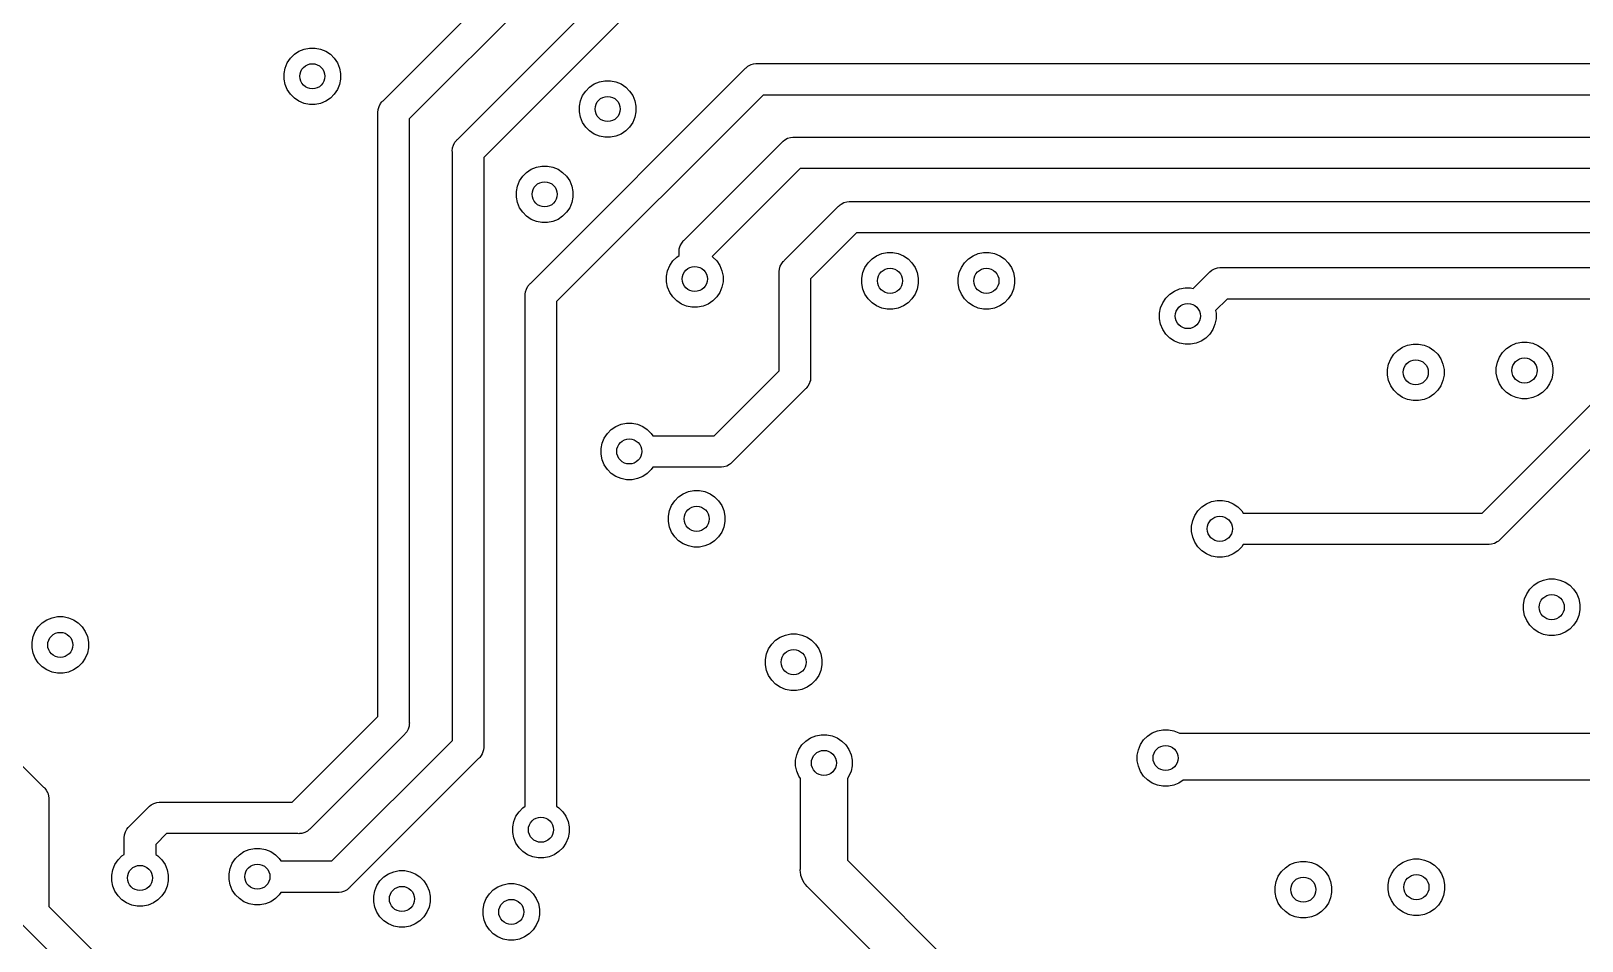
# Model space of a CAD drawing. Extents: x 3.58 to 7.49, y -4.48 to -2.36.
# Drawn here: x 5.209 to 6.197, y -3.469 to -2.889 of the extents above; entities that cross this region are included whole.
import ezdxf

# ---------------------------------------------------------------- set-up
doc = ezdxf.new("R2010")
doc.units = 0
doc.header["$MEASUREMENT"] = 0
doc.layers.add('BLACK', color=7, linetype='CONTINUOUS')

msp = doc.modelspace()

# ---------------------------------------------------------------- linework, layer by layer
at = {"layer": 'BLACK', "linetype": 'CONTINUOUS'}
for p, q in [((5.43284, -2.93333), (5.58507, -2.7811)), ((5.60335, -2.7911), (5.44957, -2.94489)), ((5.48028, -2.95794), (5.62121, -2.81701)), ((5.63277, -2.83373), (5.49701, -2.9695)), ((5.37381, -2.90624), (5.37632, -2.90374)), ((5.37632, -2.90374), (5.37927, -2.90177)), ((5.37927, -2.90177), (5.38254, -2.90041)), ((5.38254, -2.90041), (5.38602, -2.89972)), ((5.38602, -2.89972), (5.38957, -2.89972)), ((5.38957, -2.89972), (5.39305, -2.90041)), ((5.39305, -2.90041), (5.39632, -2.90177)), ((5.39632, -2.90177), (5.39927, -2.90374)), ((5.39927, -2.90374), (5.40178, -2.90624)), ((5.3698, -2.91594), (5.37049, -2.91247)), ((5.37049, -2.91247), (5.37184, -2.90919)), ((5.37184, -2.90919), (5.37381, -2.90624)), ((5.40178, -2.90624), (5.40375, -2.90919)), ((5.40375, -2.90919), (5.4051, -2.91247)), ((5.4051, -2.91247), (5.4058, -2.91594)), ((5.52674, -3.04967), (5.66345, -2.91296)), ((5.66345, -2.91296), (5.66376, -2.91258)), ((5.66376, -2.91258), (5.66414, -2.91227)), ((5.66414, -2.91227), (5.66528, -2.91133)), ((5.66414, -2.91227), (5.66414, -2.91227)), ((5.66528, -2.91133), (5.66702, -2.9104)), ((5.66702, -2.9104), (5.66739, -2.91029)), ((5.66739, -2.91029), (5.66891, -2.90983)), ((5.66891, -2.90983), (5.67038, -2.90969)), ((5.67038, -2.90969), (5.67087, -2.90964)), ((5.67038, -2.90969), (5.67038, -2.90969)), ((5.67087, -2.90964), (5.67136, -2.90969)), ((5.67136, -2.90969), (6.89389, -2.90969)), ((5.3698, -2.91949), (5.3698, -2.91594)), ((5.37049, -2.92297), (5.3698, -2.91949)), ((5.37184, -2.92624), (5.37049, -2.92297)), ((5.4051, -2.92297), (5.40375, -2.92624)), ((5.4058, -2.91949), (5.4051, -2.92297)), ((5.4058, -2.91594), (5.4058, -2.91949)), ((5.562, -2.92711), (5.56451, -2.9246)), ((5.56451, -2.9246), (5.56746, -2.92263)), ((5.56746, -2.92263), (5.57073, -2.92127)), ((5.57073, -2.92127), (5.57421, -2.92058)), ((5.57421, -2.92058), (5.57776, -2.92058)), ((5.57776, -2.92058), (5.58123, -2.92127)), ((5.58123, -2.92127), (5.58451, -2.92263)), ((5.58451, -2.92263), (5.58746, -2.9246)), ((5.58746, -2.9246), (5.58997, -2.92711)), ((5.37381, -2.92919), (5.37184, -2.92624)), ((5.37632, -2.9317), (5.37381, -2.92919)), ((5.37927, -2.93367), (5.37632, -2.9317)), ((5.38254, -2.93502), (5.37927, -2.93367)), ((5.38602, -2.93572), (5.38254, -2.93502)), ((5.39305, -2.93502), (5.38957, -2.93572)), ((5.39632, -2.93367), (5.39305, -2.93502)), ((5.39927, -2.9317), (5.39632, -2.93367)), ((5.40178, -2.92919), (5.39927, -2.9317)), ((5.40375, -2.92624), (5.40178, -2.92919)), ((5.43028, -2.9369), (5.43121, -2.93517)), ((5.43121, -2.93517), (5.43215, -2.93402)), ((5.43215, -2.93402), (5.43246, -2.93364)), ((5.43215, -2.93402), (5.43215, -2.93402)), ((5.43246, -2.93364), (5.43284, -2.93333)), ((5.67501, -2.92969), (5.54346, -3.06123)), ((5.55798, -2.93681), (5.55868, -2.93333)), ((5.55868, -2.93333), (5.56003, -2.93006)), ((5.56003, -2.93006), (5.562, -2.92711)), ((5.58997, -2.92711), (5.59194, -2.93006)), ((5.59194, -2.93006), (5.59329, -2.93333)), ((5.59329, -2.93333), (5.59398, -2.93681)), ((6.89754, -2.92969), (5.67501, -2.92969)), ((5.38957, -2.93572), (5.38602, -2.93572)), ((5.42952, -2.94075), (5.42971, -2.93879)), ((5.42957, -2.94124), (5.42952, -2.94075)), ((5.42957, -3.32558), (5.42957, -2.94124)), ((5.42971, -2.93879), (5.43028, -2.9369)), ((5.44957, -2.94489), (5.44957, -3.32923)), ((5.55798, -2.94036), (5.55798, -2.93681)), ((5.55868, -2.94383), (5.55798, -2.94036)), ((5.56003, -2.94711), (5.55868, -2.94383)), ((5.59329, -2.94383), (5.59194, -2.94711)), ((5.59398, -2.94036), (5.59329, -2.94383)), ((5.59398, -2.93681), (5.59398, -2.94036)), ((5.562, -2.95006), (5.56003, -2.94711)), ((5.56451, -2.95256), (5.562, -2.95006)), ((5.56746, -2.95453), (5.56451, -2.95256)), ((5.57073, -2.95589), (5.56746, -2.95453)), ((5.58451, -2.95453), (5.58123, -2.95589)), ((5.58746, -2.95256), (5.58451, -2.95453)), ((5.58997, -2.95006), (5.58746, -2.95256)), ((5.59194, -2.94711), (5.58997, -2.95006)), ((5.47696, -2.96535), (5.47715, -2.96339)), ((5.47715, -2.96339), (5.47772, -2.96151)), ((5.47772, -2.96151), (5.47865, -2.95977)), ((5.47865, -2.95977), (5.47959, -2.95863)), ((5.47959, -2.95863), (5.4799, -2.95825)), ((5.47959, -2.95863), (5.47959, -2.95863)), ((5.4799, -2.95825), (5.48028, -2.95794)), ((5.57421, -2.95658), (5.57073, -2.95589)), ((5.57776, -2.95658), (5.57421, -2.95658)), ((5.58123, -2.95589), (5.57776, -2.95658)), ((5.62477, -3.02211), (5.68707, -2.95981)), ((5.68707, -2.95981), (5.68738, -2.95943)), ((5.68738, -2.95943), (5.68776, -2.95912)), ((5.68776, -2.95912), (5.68891, -2.95818)), ((5.68776, -2.95912), (5.68776, -2.95912)), ((5.68891, -2.95818), (5.69064, -2.95725)), ((5.69064, -2.95725), (5.69253, -2.95668)), ((5.69253, -2.95668), (5.694, -2.95654)), ((5.694, -2.95654), (5.69449, -2.95649)), ((5.694, -2.95654), (5.694, -2.95654)), ((5.69449, -2.95649), (5.69498, -2.95654)), ((5.69498, -2.95654), (6.9174, -2.95654)), ((5.47701, -2.96585), (5.47696, -2.96535)), ((5.47701, -3.34074), (5.47701, -2.96585)), ((5.49701, -2.9695), (5.49701, -3.34439)), ((5.51852, -2.98766), (5.51988, -2.98439)), ((5.51988, -2.98439), (5.52185, -2.98144)), ((5.52185, -2.98144), (5.52435, -2.97893)), ((5.52435, -2.97893), (5.5273, -2.97696)), ((5.5273, -2.97696), (5.53058, -2.97561)), ((5.53058, -2.97561), (5.53405, -2.97491)), ((5.53405, -2.97491), (5.5376, -2.97491)), ((5.5376, -2.97491), (5.54108, -2.97561)), ((5.54108, -2.97561), (5.54435, -2.97696)), ((5.54435, -2.97696), (5.5473, -2.97893)), ((5.5473, -2.97893), (5.54981, -2.98144)), ((5.54981, -2.98144), (5.55178, -2.98439)), ((5.55178, -2.98439), (5.55314, -2.98766)), ((5.69863, -2.97654), (5.64257, -3.0326)), ((6.92105, -2.97654), (5.69863, -2.97654)), ((5.51783, -2.99114), (5.51852, -2.98766)), ((5.51783, -2.99469), (5.51783, -2.99114)), ((5.55314, -2.98766), (5.55383, -2.99114)), ((5.55383, -2.99114), (5.55383, -2.99469)), ((5.51852, -2.99816), (5.51783, -2.99469)), ((5.51988, -3.00144), (5.51852, -2.99816)), ((5.52185, -3.00439), (5.51988, -3.00144)), ((5.52435, -3.00689), (5.52185, -3.00439)), ((5.54981, -3.00439), (5.5473, -3.00689)), ((5.55178, -3.00144), (5.54981, -3.00439)), ((5.55314, -2.99816), (5.55178, -3.00144)), ((5.55383, -2.99469), (5.55314, -2.99816)), ((5.68855, -3.0351), (5.7229, -3.00076)), ((5.7229, -3.00076), (5.72321, -3.00038)), ((5.72321, -3.00038), (5.72359, -3.00006)), ((5.72359, -3.00006), (5.72473, -2.99913)), ((5.72359, -3.00006), (5.72359, -3.00006)), ((5.72473, -2.99913), (5.72647, -2.9982)), ((5.72647, -2.9982), (5.72658, -2.99816)), ((5.72658, -2.99816), (5.72835, -2.99763)), ((5.72835, -2.99763), (5.72982, -2.99748)), ((5.72982, -2.99748), (5.73031, -2.99743)), ((5.72982, -2.99748), (5.72982, -2.99748)), ((5.73031, -2.99743), (5.73081, -2.99748)), ((5.73081, -2.99748), (6.95446, -2.99748)), ((5.5273, -3.00886), (5.52435, -3.00689)), ((5.53058, -3.01022), (5.5273, -3.00886)), ((5.53405, -3.01091), (5.53058, -3.01022)), ((5.5376, -3.01091), (5.53405, -3.01091)), ((5.54108, -3.01022), (5.5376, -3.01091)), ((5.54435, -3.00886), (5.54108, -3.01022)), ((5.5473, -3.00689), (5.54435, -3.00886)), ((5.62221, -3.02568), (5.62314, -3.02394)), ((5.62314, -3.02394), (5.62405, -3.02284)), ((5.62405, -3.02284), (5.62408, -3.0228)), ((5.62408, -3.0228), (5.62439, -3.02242)), ((5.62408, -3.0228), (5.62408, -3.0228)), ((5.62439, -3.02242), (5.62477, -3.02211)), ((5.73446, -3.01748), (5.70528, -3.04666)), ((6.95811, -3.01748), (5.73446, -3.01748)), ((5.61751, -3.03538), (5.62002, -3.03287)), ((5.62002, -3.03287), (5.6215, -3.03188)), ((5.62145, -3.02953), (5.6215, -3.02904)), ((5.6215, -3.03002), (5.62145, -3.02953)), ((5.6215, -3.02904), (5.62164, -3.02757)), ((5.6215, -3.02904), (5.6215, -3.02904)), ((5.6215, -3.03188), (5.6215, -3.03002)), ((5.62164, -3.02757), (5.62221, -3.02568)), ((5.64257, -3.0326), (5.64297, -3.03287)), ((5.64297, -3.03287), (5.64548, -3.03538)), ((5.74192, -3.03656), (5.74443, -3.03405)), ((5.74443, -3.03405), (5.74738, -3.03208)), ((5.74738, -3.03208), (5.75066, -3.03072)), ((5.75066, -3.03072), (5.75413, -3.03003)), ((5.75413, -3.03003), (5.75768, -3.03003)), ((5.75768, -3.03003), (5.76116, -3.03072)), ((5.76116, -3.03072), (5.76443, -3.03208)), ((5.76443, -3.03208), (5.76738, -3.03405)), ((5.76738, -3.03405), (5.76989, -3.03656)), ((5.80334, -3.03656), (5.80585, -3.03405)), ((5.80585, -3.03405), (5.8088, -3.03208)), ((5.8088, -3.03208), (5.81207, -3.03072)), ((5.81207, -3.03072), (5.81555, -3.03003)), ((5.81555, -3.03003), (5.8191, -3.03003)), ((5.8191, -3.03003), (5.82257, -3.03072)), ((5.82257, -3.03072), (5.82585, -3.03208)), ((5.82585, -3.03208), (5.8288, -3.03405)), ((5.8288, -3.03405), (5.8313, -3.03656)), ((5.6135, -3.04508), (5.61419, -3.0416)), ((5.61419, -3.0416), (5.61554, -3.03832)), ((5.61554, -3.03832), (5.61751, -3.03538)), ((5.64548, -3.03538), (5.64745, -3.03832)), ((5.64745, -3.03832), (5.6488, -3.0416)), ((5.6488, -3.0416), (5.6495, -3.04508)), ((5.68523, -3.04252), (5.68528, -3.04203)), ((5.68528, -3.04301), (5.68523, -3.04252)), ((5.68528, -3.04203), (5.68542, -3.04056)), ((5.68528, -3.04203), (5.68528, -3.04203)), ((5.68528, -3.10531), (5.68528, -3.04301)), ((5.68542, -3.04056), (5.68599, -3.03867)), ((5.68599, -3.03867), (5.68692, -3.03694)), ((5.68692, -3.03694), (5.68745, -3.03629)), ((5.68745, -3.03629), (5.68786, -3.0358)), ((5.68786, -3.0358), (5.68817, -3.03541)), ((5.68786, -3.0358), (5.68786, -3.0358)), ((5.68817, -3.03541), (5.68855, -3.0351)), ((5.73791, -3.04626), (5.7386, -3.04278)), ((5.7386, -3.04278), (5.73995, -3.03951)), ((5.73995, -3.03951), (5.74192, -3.03656)), ((5.76989, -3.03656), (5.77186, -3.03951)), ((5.77186, -3.03951), (5.77321, -3.04278)), ((5.77321, -3.04278), (5.77391, -3.04626)), ((5.79932, -3.04626), (5.80001, -3.04278)), ((5.80001, -3.04278), (5.80137, -3.03951)), ((5.80137, -3.03951), (5.80334, -3.03656)), ((5.8313, -3.03656), (5.83327, -3.03951)), ((5.83327, -3.03951), (5.83463, -3.04278)), ((5.83463, -3.04278), (5.83532, -3.04626)), ((5.94918, -3.05282), (5.95912, -3.04288)), ((5.95912, -3.04288), (5.95943, -3.0425)), ((5.95943, -3.0425), (5.95981, -3.04219)), ((5.95981, -3.04219), (5.96095, -3.04125)), ((5.95981, -3.04219), (5.95981, -3.04219)), ((5.96095, -3.04125), (5.96269, -3.04032)), ((5.96269, -3.04032), (5.96458, -3.03975)), ((5.96458, -3.03975), (5.96604, -3.03961)), ((5.96604, -3.03961), (5.96654, -3.03956)), ((5.96604, -3.03961), (5.96604, -3.03961)), ((5.96654, -3.03956), (5.96703, -3.03961)), ((5.96703, -3.03961), (6.95423, -3.03961)), ((5.52361, -3.05513), (5.52418, -3.05324)), ((5.52418, -3.05324), (5.52511, -3.0515)), ((5.52511, -3.0515), (5.52566, -3.05083)), ((5.52566, -3.05083), (5.52605, -3.05036)), ((5.52605, -3.05036), (5.52636, -3.04998)), ((5.52605, -3.05036), (5.52605, -3.05036)), ((5.52636, -3.04998), (5.52674, -3.04967)), ((5.6135, -3.04862), (5.6135, -3.04508)), ((5.61419, -3.0521), (5.6135, -3.04862)), ((5.61554, -3.05538), (5.61419, -3.0521)), ((5.6488, -3.0521), (5.64745, -3.05538)), ((5.6495, -3.04862), (5.6488, -3.0521)), ((5.6495, -3.04508), (5.6495, -3.04862)), ((5.70528, -3.04666), (5.70528, -3.10896)), ((5.73791, -3.0498), (5.73791, -3.04626)), ((5.7386, -3.05328), (5.73791, -3.0498)), ((5.73995, -3.05656), (5.7386, -3.05328)), ((5.77321, -3.05328), (5.77186, -3.05656)), ((5.77391, -3.0498), (5.77321, -3.05328)), ((5.77391, -3.04626), (5.77391, -3.0498)), ((5.79932, -3.0498), (5.79932, -3.04626)), ((5.80001, -3.05328), (5.79932, -3.0498)), ((5.80137, -3.05656), (5.80001, -3.05328)), ((5.83463, -3.05328), (5.83327, -3.05656)), ((5.83532, -3.0498), (5.83463, -3.05328)), ((5.83532, -3.04626), (5.83532, -3.0498)), ((5.93714, -3.05452), (5.94042, -3.05316)), ((5.94042, -3.05316), (5.9439, -3.05247)), ((5.9439, -3.05247), (5.94744, -3.05247)), ((5.94744, -3.05247), (5.94918, -3.05282)), ((5.52342, -3.05709), (5.52346, -3.0566)), ((5.52346, -3.05758), (5.52342, -3.05709)), ((5.52346, -3.0566), (5.52361, -3.05513)), ((5.52346, -3.0566), (5.52346, -3.0566)), ((5.52346, -3.38267), (5.52346, -3.05758)), ((5.54346, -3.06123), (5.54346, -3.38267)), ((5.61751, -3.05832), (5.61554, -3.05538)), ((5.62002, -3.06083), (5.61751, -3.05832)), ((5.62297, -3.0628), (5.62002, -3.06083)), ((5.62625, -3.06416), (5.62297, -3.0628)), ((5.64002, -3.0628), (5.63675, -3.06416)), ((5.64297, -3.06083), (5.64002, -3.0628)), ((5.64548, -3.05832), (5.64297, -3.06083)), ((5.64745, -3.05538), (5.64548, -3.05832)), ((5.74192, -3.05951), (5.73995, -3.05656)), ((5.74443, -3.06201), (5.74192, -3.05951)), ((5.74738, -3.06398), (5.74443, -3.06201)), ((5.76738, -3.06201), (5.76443, -3.06398)), ((5.76989, -3.05951), (5.76738, -3.06201)), ((5.77186, -3.05656), (5.76989, -3.05951)), ((5.80334, -3.05951), (5.80137, -3.05656)), ((5.80585, -3.06201), (5.80334, -3.05951)), ((5.8088, -3.06398), (5.80585, -3.06201)), ((5.8288, -3.06201), (5.82585, -3.06398)), ((5.8313, -3.05951), (5.8288, -3.06201)), ((5.83327, -3.05656), (5.8313, -3.05951)), ((5.92836, -3.06522), (5.92972, -3.06195)), ((5.92972, -3.06195), (5.93169, -3.059)), ((5.93169, -3.059), (5.93419, -3.05649)), ((5.93419, -3.05649), (5.93714, -3.05452)), ((5.97068, -3.05961), (5.96332, -3.06696)), ((6.95058, -3.05961), (5.97068, -3.05961)), ((5.62972, -3.06485), (5.62625, -3.06416)), ((5.63327, -3.06485), (5.62972, -3.06485)), ((5.63675, -3.06416), (5.63327, -3.06485)), ((5.75066, -3.06534), (5.74738, -3.06398)), ((5.75413, -3.06603), (5.75066, -3.06534)), ((5.75768, -3.06603), (5.75413, -3.06603)), ((5.76116, -3.06534), (5.75768, -3.06603)), ((5.76443, -3.06398), (5.76116, -3.06534)), ((5.81207, -3.06534), (5.8088, -3.06398)), ((5.81555, -3.06603), (5.81207, -3.06534)), ((5.8191, -3.06603), (5.81555, -3.06603)), ((5.82257, -3.06534), (5.8191, -3.06603)), ((5.82585, -3.06398), (5.82257, -3.06534)), ((5.92767, -3.0687), (5.92836, -3.06522)), ((5.92767, -3.07225), (5.92767, -3.0687)), ((5.92836, -3.07572), (5.92767, -3.07225)), ((5.96367, -3.07225), (5.96298, -3.07572)), ((5.96332, -3.06696), (5.96367, -3.0687)), ((5.96367, -3.0687), (5.96367, -3.07225)), ((5.92972, -3.079), (5.92836, -3.07572)), ((5.93169, -3.08195), (5.92972, -3.079)), ((5.93419, -3.08445), (5.93169, -3.08195)), ((5.95965, -3.08195), (5.95714, -3.08445)), ((5.96162, -3.079), (5.95965, -3.08195)), ((5.96298, -3.07572), (5.96162, -3.079)), ((5.93714, -3.08642), (5.93419, -3.08445)), ((5.94042, -3.08778), (5.93714, -3.08642)), ((5.9439, -3.08847), (5.94042, -3.08778)), ((5.94744, -3.08847), (5.9439, -3.08847)), ((5.95092, -3.08778), (5.94744, -3.08847)), ((5.9542, -3.08642), (5.95092, -3.08778)), ((5.95714, -3.08445), (5.9542, -3.08642)), ((6.07696, -3.09482), (6.07947, -3.09232)), ((6.07947, -3.09232), (6.08242, -3.09035)), ((6.08242, -3.09035), (6.08569, -3.08899)), ((6.08569, -3.08899), (6.08917, -3.0883)), ((6.08917, -3.0883), (6.09272, -3.0883)), ((6.09272, -3.0883), (6.0962, -3.08899)), ((6.0962, -3.08899), (6.09947, -3.09035)), ((6.09947, -3.09035), (6.10242, -3.09232)), ((6.10242, -3.09232), (6.10493, -3.09482)), ((6.13317, -3.19599), (6.24494, -3.08422)), ((6.14625, -3.09364), (6.14876, -3.09114)), ((6.14876, -3.09114), (6.15171, -3.08917)), ((6.15171, -3.08917), (6.15499, -3.08781)), ((6.15499, -3.08781), (6.15846, -3.08712)), ((6.15846, -3.08712), (6.16201, -3.08712)), ((6.16201, -3.08712), (6.16549, -3.08781)), ((6.16549, -3.08781), (6.16876, -3.08917)), ((6.16876, -3.08917), (6.17171, -3.09114)), ((6.17171, -3.09114), (6.17422, -3.09364)), ((6.07294, -3.10453), (6.07364, -3.10105)), ((6.07364, -3.10105), (6.07499, -3.09777)), ((6.07499, -3.09777), (6.07696, -3.09482)), ((6.10493, -3.09482), (6.1069, -3.09777)), ((6.1069, -3.09777), (6.10825, -3.10105)), ((6.10825, -3.10105), (6.10894, -3.10453)), ((6.14224, -3.10335), (6.14293, -3.09987)), ((6.14224, -3.10689), (6.14224, -3.10335)), ((6.14293, -3.09987), (6.14428, -3.09659)), ((6.14428, -3.09659), (6.14625, -3.09364)), ((6.2565, -3.10094), (6.14473, -3.21272)), ((6.17422, -3.09364), (6.17619, -3.09659)), ((6.17619, -3.09659), (6.17754, -3.09987)), ((6.17754, -3.09987), (6.17824, -3.10335)), ((6.17824, -3.10335), (6.17824, -3.10689)), ((5.64389, -3.14669), (5.68528, -3.10531)), ((5.70491, -3.11214), (5.70456, -3.11329)), ((5.70513, -3.11141), (5.70491, -3.11214)), ((5.70528, -3.10994), (5.70513, -3.11141)), ((5.70528, -3.10896), (5.70532, -3.10945)), ((5.70532, -3.10945), (5.70528, -3.10994)), ((5.70528, -3.10994), (5.70528, -3.10994)), ((6.07294, -3.10807), (6.07294, -3.10453)), ((6.07364, -3.11155), (6.07294, -3.10807)), ((6.07499, -3.11483), (6.07364, -3.11155)), ((6.10825, -3.11155), (6.1069, -3.11483)), ((6.10894, -3.10807), (6.10825, -3.11155)), ((6.10894, -3.10453), (6.10894, -3.10807)), ((6.14293, -3.11037), (6.14224, -3.10689)), ((6.14428, -3.11364), (6.14293, -3.11037)), ((6.17754, -3.11037), (6.17619, -3.11364)), ((6.17824, -3.10689), (6.17754, -3.11037)), ((5.702, -3.11687), (5.65545, -3.16342)), ((5.70238, -3.11655), (5.702, -3.11687)), ((5.70269, -3.11617), (5.70238, -3.11655)), ((5.70363, -3.11503), (5.70269, -3.11617)), ((5.70456, -3.11329), (5.70363, -3.11503)), ((6.07696, -3.11777), (6.07499, -3.11483)), ((6.07947, -3.12028), (6.07696, -3.11777)), ((6.08242, -3.12225), (6.07947, -3.12028)), ((6.08569, -3.12361), (6.08242, -3.12225)), ((6.09947, -3.12225), (6.0962, -3.12361)), ((6.10242, -3.12028), (6.09947, -3.12225)), ((6.10493, -3.11777), (6.10242, -3.12028)), ((6.1069, -3.11483), (6.10493, -3.11777)), ((6.14625, -3.11659), (6.14428, -3.11364)), ((6.14876, -3.1191), (6.14625, -3.11659)), ((6.15171, -3.12107), (6.14876, -3.1191)), ((6.15499, -3.12243), (6.15171, -3.12107)), ((6.15846, -3.12312), (6.15499, -3.12243)), ((6.16201, -3.12312), (6.15846, -3.12312)), ((6.16549, -3.12243), (6.16201, -3.12312)), ((6.16876, -3.12107), (6.16549, -3.12243)), ((6.17171, -3.1191), (6.16876, -3.12107)), ((6.17422, -3.11659), (6.17171, -3.1191)), ((6.17619, -3.11364), (6.17422, -3.11659)), ((6.08917, -3.1243), (6.08569, -3.12361)), ((6.09272, -3.1243), (6.08917, -3.1243)), ((6.0962, -3.12361), (6.09272, -3.1243)), ((5.57578, -3.14522), (5.57829, -3.14271)), ((5.57829, -3.14271), (5.58124, -3.14074)), ((5.58124, -3.14074), (5.58451, -3.13938)), ((5.58451, -3.13938), (5.58799, -3.13869)), ((5.58799, -3.13869), (5.59154, -3.13869)), ((5.59154, -3.13869), (5.59501, -3.13938)), ((5.59501, -3.13938), (5.59829, -3.14074)), ((5.59829, -3.14074), (5.60124, -3.14271)), ((5.60124, -3.14271), (5.60375, -3.14522)), ((5.57176, -3.15492), (5.57246, -3.15144)), ((5.57246, -3.15144), (5.57381, -3.14817)), ((5.57381, -3.14817), (5.57578, -3.14522)), ((5.60375, -3.14522), (5.60473, -3.14669)), ((5.60473, -3.14669), (5.64389, -3.14669)), ((5.57176, -3.15847), (5.57176, -3.15492)), ((5.57246, -3.16194), (5.57176, -3.15847)), ((5.57381, -3.16522), (5.57246, -3.16194)), ((5.57578, -3.16817), (5.57381, -3.16522)), ((5.57829, -3.17067), (5.57578, -3.16817)), ((5.58124, -3.17264), (5.57829, -3.17067)), ((5.60124, -3.17067), (5.59829, -3.17264)), ((5.60375, -3.16817), (5.60124, -3.17067)), ((5.60473, -3.16669), (5.60375, -3.16817)), ((5.64754, -3.16669), (5.60473, -3.16669)), ((5.64803, -3.16674), (5.64754, -3.16669)), ((5.64852, -3.16669), (5.64803, -3.16674)), ((5.64999, -3.16655), (5.64852, -3.16669)), ((5.64852, -3.16669), (5.64852, -3.16669)), ((5.65188, -3.16598), (5.64999, -3.16655)), ((5.65361, -3.16505), (5.65188, -3.16598)), ((5.65426, -3.16451), (5.65361, -3.16505)), ((5.65476, -3.16411), (5.65426, -3.16451)), ((5.65514, -3.1638), (5.65476, -3.16411)), ((5.65476, -3.16411), (5.65476, -3.16411)), ((5.65545, -3.16342), (5.65514, -3.1638)), ((5.58451, -3.174), (5.58124, -3.17264)), ((5.58799, -3.17469), (5.58451, -3.174)), ((5.59154, -3.17469), (5.58799, -3.17469)), ((5.59501, -3.174), (5.59154, -3.17469)), ((5.59829, -3.17264), (5.59501, -3.174)), ((5.62415, -3.18365), (5.62743, -3.1823)), ((5.62743, -3.1823), (5.6309, -3.18161)), ((5.6309, -3.18161), (5.63445, -3.18161)), ((5.63445, -3.18161), (5.63793, -3.1823)), ((5.63793, -3.1823), (5.6412, -3.18365)), ((5.61537, -3.19436), (5.61673, -3.19108)), ((5.61673, -3.19108), (5.6187, -3.18813)), ((5.6187, -3.18813), (5.6212, -3.18562)), ((5.6212, -3.18562), (5.62415, -3.18365)), ((5.6412, -3.18365), (5.64415, -3.18562)), ((5.64415, -3.18562), (5.64666, -3.18813)), ((5.64666, -3.18813), (5.64863, -3.19108)), ((5.64863, -3.19108), (5.64999, -3.19436)), ((5.95211, -3.19452), (5.95461, -3.19201)), ((5.95461, -3.19201), (5.95756, -3.19004)), ((5.95756, -3.19004), (5.96084, -3.18868)), ((5.96084, -3.18868), (5.96431, -3.18799)), ((5.96431, -3.18799), (5.96786, -3.18799)), ((5.96786, -3.18799), (5.97134, -3.18868)), ((5.97134, -3.18868), (5.97461, -3.19004)), ((5.97461, -3.19004), (5.97756, -3.19201)), ((5.97756, -3.19201), (5.98007, -3.19452)), ((5.61468, -3.19783), (5.61537, -3.19436)), ((5.61468, -3.20138), (5.61468, -3.19783)), ((5.61537, -3.20486), (5.61468, -3.20138)), ((5.64999, -3.19436), (5.65068, -3.19783)), ((5.65068, -3.20138), (5.64999, -3.20486)), ((5.65068, -3.19783), (5.65068, -3.20138)), ((5.94809, -3.20422), (5.94878, -3.20074)), ((5.94878, -3.20074), (5.95014, -3.19747)), ((5.95014, -3.19747), (5.95211, -3.19452)), ((5.98007, -3.19452), (5.98105, -3.19599)), ((5.98105, -3.19599), (6.13317, -3.19599)), ((5.61673, -3.20813), (5.61537, -3.20486)), ((5.6187, -3.21108), (5.61673, -3.20813)), ((5.6212, -3.21359), (5.6187, -3.21108)), ((5.64666, -3.21108), (5.64415, -3.21359)), ((5.64863, -3.20813), (5.64666, -3.21108)), ((5.64999, -3.20486), (5.64863, -3.20813)), ((5.94809, -3.20776), (5.94809, -3.20422)), ((5.94878, -3.21124), (5.94809, -3.20776)), ((5.95014, -3.21452), (5.94878, -3.21124)), ((5.62415, -3.21556), (5.6212, -3.21359)), ((5.62743, -3.21691), (5.62415, -3.21556)), ((5.6309, -3.21761), (5.62743, -3.21691)), ((5.63445, -3.21761), (5.6309, -3.21761)), ((5.63793, -3.21691), (5.63445, -3.21761)), ((5.6412, -3.21556), (5.63793, -3.21691)), ((5.64415, -3.21359), (5.6412, -3.21556)), ((5.95211, -3.21747), (5.95014, -3.21452)), ((5.95461, -3.21997), (5.95211, -3.21747)), ((5.95756, -3.22194), (5.95461, -3.21997)), ((5.96084, -3.2233), (5.95756, -3.22194)), ((5.97461, -3.22194), (5.97134, -3.2233)), ((5.97756, -3.21997), (5.97461, -3.22194)), ((5.98007, -3.21747), (5.97756, -3.21997)), ((5.98105, -3.21599), (5.98007, -3.21747)), ((6.13682, -3.21599), (5.98105, -3.21599)), ((6.13731, -3.21604), (6.13682, -3.21599)), ((6.13781, -3.21599), (6.13731, -3.21604)), ((6.13928, -3.21585), (6.13781, -3.21599)), ((6.13781, -3.21599), (6.13781, -3.21599)), ((6.14116, -3.21528), (6.13928, -3.21585)), ((6.1429, -3.21435), (6.14116, -3.21528)), ((6.14355, -3.21381), (6.1429, -3.21435)), ((6.14404, -3.21341), (6.14355, -3.21381)), ((6.14442, -3.2131), (6.14404, -3.21341)), ((6.14404, -3.21341), (6.14404, -3.21341)), ((6.14473, -3.21272), (6.14442, -3.2131)), ((5.96431, -3.22399), (5.96084, -3.2233)), ((5.96786, -3.22399), (5.96431, -3.22399)), ((5.97134, -3.2233), (5.96786, -3.22399)), ((6.16608, -3.24192), (6.16903, -3.23995)), ((6.16903, -3.23995), (6.17231, -3.2386)), ((6.17231, -3.2386), (6.17579, -3.23791)), ((6.17579, -3.23791), (6.17933, -3.23791)), ((6.17933, -3.23791), (6.18281, -3.2386)), ((6.18281, -3.2386), (6.18609, -3.23995)), ((6.18609, -3.23995), (6.18903, -3.24192)), ((6.15956, -3.25413), (6.16025, -3.25066)), ((6.16025, -3.25066), (6.16161, -3.24738)), ((6.16161, -3.24738), (6.16358, -3.24443)), ((6.16358, -3.24443), (6.16608, -3.24192)), ((6.18903, -3.24192), (6.19154, -3.24443)), ((6.19154, -3.24443), (6.19351, -3.24738)), ((6.19351, -3.24738), (6.19487, -3.25066)), ((6.19487, -3.25066), (6.19556, -3.25413)), ((6.15956, -3.25768), (6.15956, -3.25413)), ((6.16025, -3.26116), (6.15956, -3.25768)), ((6.16161, -3.26443), (6.16025, -3.26116)), ((6.19487, -3.26116), (6.19351, -3.26443)), ((6.19556, -3.25768), (6.19487, -3.26116)), ((6.19556, -3.25413), (6.19556, -3.25768)), ((5.11551, -3.26948), (5.21657, -3.37053)), ((5.21121, -3.2714), (5.21318, -3.26845)), ((5.21318, -3.26845), (5.21569, -3.26594)), ((5.21569, -3.26594), (5.21864, -3.26397)), ((5.21864, -3.26397), (5.22191, -3.26261)), ((5.22191, -3.26261), (5.22539, -3.26192)), ((5.22539, -3.26192), (5.22894, -3.26192)), ((5.22894, -3.26192), (5.23242, -3.26261)), ((5.23242, -3.26261), (5.23569, -3.26397)), ((5.23569, -3.26397), (5.23864, -3.26594)), ((5.23864, -3.26594), (5.24115, -3.26845)), ((5.24115, -3.26845), (5.24312, -3.2714)), ((6.16358, -3.26738), (6.16161, -3.26443)), ((6.16608, -3.26989), (6.16358, -3.26738)), ((6.16903, -3.27186), (6.16608, -3.26989)), ((6.18903, -3.26989), (6.18609, -3.27186)), ((6.19154, -3.26738), (6.18903, -3.26989)), ((6.19351, -3.26443), (6.19154, -3.26738)), ((5.20917, -3.27815), (5.20986, -3.27467)), ((5.20917, -3.28169), (5.20917, -3.27815)), ((5.20986, -3.27467), (5.21121, -3.2714)), ((5.24312, -3.2714), (5.24447, -3.27467)), ((5.24447, -3.27467), (5.24517, -3.27815)), ((5.24517, -3.27815), (5.24517, -3.28169)), ((5.67854, -3.28242), (5.68051, -3.27947)), ((5.68051, -3.27947), (5.68301, -3.27696)), ((5.68301, -3.27696), (5.68596, -3.27499)), ((5.68596, -3.27499), (5.68924, -3.27364)), ((5.68924, -3.27364), (5.69272, -3.27294)), ((5.69272, -3.27294), (5.69626, -3.27294)), ((5.69626, -3.27294), (5.69974, -3.27364)), ((5.69974, -3.27364), (5.70301, -3.27499)), ((5.70301, -3.27499), (5.70596, -3.27696)), ((5.70596, -3.27696), (5.70847, -3.27947)), ((5.70847, -3.27947), (5.71044, -3.28242)), ((6.17231, -3.27321), (6.16903, -3.27186)), ((6.17579, -3.27391), (6.17231, -3.27321)), ((6.17933, -3.27391), (6.17579, -3.27391)), ((6.18281, -3.27321), (6.17933, -3.27391)), ((6.18609, -3.27186), (6.18281, -3.27321)), ((5.20986, -3.28517), (5.20917, -3.28169)), ((5.21121, -3.28845), (5.20986, -3.28517)), ((5.21318, -3.2914), (5.21121, -3.28845)), ((5.24312, -3.28845), (5.24115, -3.2914)), ((5.24447, -3.28517), (5.24312, -3.28845)), ((5.24517, -3.28169), (5.24447, -3.28517)), ((5.67649, -3.28917), (5.67718, -3.28569)), ((5.67649, -3.29272), (5.67649, -3.28917)), ((5.67718, -3.28569), (5.67854, -3.28242)), ((5.71044, -3.28242), (5.7118, -3.28569)), ((5.7118, -3.28569), (5.71249, -3.28917)), ((5.71249, -3.28917), (5.71249, -3.29272)), ((5.21569, -3.2939), (5.21318, -3.2914)), ((5.21864, -3.29587), (5.21569, -3.2939)), ((5.22191, -3.29723), (5.21864, -3.29587)), ((5.22539, -3.29792), (5.22191, -3.29723)), ((5.22894, -3.29792), (5.22539, -3.29792)), ((5.23242, -3.29723), (5.22894, -3.29792)), ((5.23569, -3.29587), (5.23242, -3.29723)), ((5.23864, -3.2939), (5.23569, -3.29587)), ((5.24115, -3.2914), (5.23864, -3.2939)), ((5.67718, -3.2962), (5.67649, -3.29272)), ((5.67854, -3.29947), (5.67718, -3.2962)), ((5.68051, -3.30242), (5.67854, -3.29947)), ((5.71044, -3.29947), (5.70847, -3.30242)), ((5.7118, -3.2962), (5.71044, -3.29947)), ((5.71249, -3.29272), (5.7118, -3.2962)), ((5.68301, -3.30493), (5.68051, -3.30242)), ((5.68596, -3.3069), (5.68301, -3.30493)), ((5.68924, -3.30825), (5.68596, -3.3069)), ((5.69272, -3.30894), (5.68924, -3.30825)), ((5.69626, -3.30894), (5.69272, -3.30894)), ((5.69974, -3.30825), (5.69626, -3.30894)), ((5.70301, -3.3069), (5.69974, -3.30825)), ((5.70596, -3.30493), (5.70301, -3.3069)), ((5.70847, -3.30242), (5.70596, -3.30493)), ((5.37499, -3.38016), (5.42957, -3.32558)), ((5.44957, -3.33022), (5.44942, -3.33168)), ((5.44957, -3.32923), (5.44962, -3.32972)), ((5.44962, -3.32972), (5.44957, -3.33021)), ((5.44957, -3.33021), (5.44957, -3.33022)), ((5.44629, -3.33714), (5.38655, -3.39688)), ((5.44667, -3.33683), (5.44629, -3.33714)), ((5.44698, -3.33645), (5.44667, -3.33683)), ((5.44699, -3.33645), (5.44698, -3.33645)), ((5.44792, -3.33531), (5.44699, -3.33645)), ((5.44885, -3.33357), (5.44792, -3.33531)), ((5.44903, -3.33299), (5.44885, -3.33357)), ((5.44942, -3.33168), (5.44903, -3.33299)), ((5.70231, -3.34114), (5.70525, -3.33917)), ((5.70525, -3.33917), (5.70853, -3.33781)), ((5.70853, -3.33781), (5.71201, -3.33712)), ((5.71201, -3.33712), (5.71555, -3.33712)), ((5.71555, -3.33712), (5.71903, -3.33781)), ((5.71903, -3.33781), (5.72231, -3.33917)), ((5.72231, -3.33917), (5.72525, -3.34114)), ((5.91554, -3.34344), (5.91751, -3.34049)), ((5.91751, -3.34049), (5.92002, -3.33799)), ((5.92002, -3.33799), (5.92297, -3.33602)), ((5.92297, -3.33602), (5.92625, -3.33466)), ((5.92625, -3.33466), (5.92972, -3.33397)), ((5.92972, -3.33397), (5.93327, -3.33397)), ((5.93327, -3.33397), (5.93675, -3.33466)), ((5.93675, -3.33466), (5.94002, -3.33602)), ((5.94002, -3.33602), (5.94027, -3.33618)), ((5.94027, -3.33618), (6.21229, -3.33618)), ((5.40019, -3.41756), (5.47701, -3.34074)), ((5.49596, -3.34935), (5.49536, -3.35046)), ((5.49629, -3.34873), (5.49596, -3.34935)), ((5.49686, -3.34684), (5.49629, -3.34873)), ((5.49701, -3.34537), (5.49686, -3.34684)), ((5.49701, -3.34439), (5.49706, -3.34488)), ((5.49706, -3.34488), (5.49701, -3.34537)), ((5.49701, -3.34537), (5.49701, -3.34537)), ((5.69578, -3.35335), (5.69647, -3.34987)), ((5.69647, -3.34987), (5.69783, -3.34659)), ((5.69783, -3.34659), (5.6998, -3.34364)), ((5.6998, -3.34364), (5.70231, -3.34114)), ((5.72525, -3.34114), (5.72776, -3.34364)), ((5.72776, -3.34364), (5.72973, -3.34659)), ((5.72973, -3.34659), (5.73109, -3.34987)), ((5.73109, -3.34987), (5.73178, -3.35335)), ((5.9135, -3.3502), (5.91419, -3.34672)), ((5.9135, -3.35374), (5.9135, -3.3502)), ((5.91419, -3.34672), (5.91554, -3.34344)), ((5.49373, -3.3523), (5.41175, -3.43428)), ((5.49411, -3.35199), (5.49373, -3.3523)), ((5.49443, -3.35161), (5.49411, -3.35199)), ((5.49536, -3.35046), (5.49443, -3.35161)), ((5.69578, -3.35689), (5.69578, -3.35335)), ((5.69647, -3.36037), (5.69578, -3.35689)), ((5.73178, -3.35689), (5.73109, -3.36037)), ((5.73178, -3.35335), (5.73178, -3.35689)), ((5.91419, -3.35722), (5.9135, -3.35374)), ((5.91554, -3.36049), (5.91419, -3.35722)), ((5.69783, -3.36364), (5.69647, -3.36037)), ((5.69878, -3.36507), (5.69783, -3.36364)), ((5.69878, -3.42249), (5.69878, -3.36507)), ((5.72973, -3.36364), (5.72878, -3.36507)), ((5.72878, -3.36507), (5.72878, -3.41702)), ((5.73109, -3.36037), (5.72973, -3.36364)), ((5.91751, -3.36344), (5.91554, -3.36049)), ((5.92002, -3.36595), (5.91751, -3.36344)), ((5.92297, -3.36792), (5.92002, -3.36595)), ((5.92625, -3.36928), (5.92297, -3.36792)), ((5.92972, -3.36997), (5.92625, -3.36928)), ((5.93327, -3.36997), (5.92972, -3.36997)), ((5.93675, -3.36928), (5.93327, -3.36997)), ((5.94002, -3.36792), (5.93675, -3.36928)), ((5.94262, -3.36618), (5.94002, -3.36792)), ((6.21777, -3.36618), (5.94262, -3.36618)), ((5.21657, -3.37053), (5.21695, -3.37085)), ((5.21695, -3.37085), (5.21726, -3.37123)), ((5.21726, -3.37123), (5.21726, -3.37123)), ((5.21726, -3.37123), (5.21778, -3.37186)), ((5.21778, -3.37186), (5.2182, -3.37237)), ((5.2182, -3.37237), (5.21906, -3.37399)), ((5.21906, -3.37399), (5.21913, -3.37411)), ((5.21913, -3.37411), (5.2197, -3.37599)), ((5.2197, -3.37599), (5.21984, -3.37746)), ((5.21984, -3.37746), (5.21984, -3.37746)), ((5.21984, -3.37746), (5.21989, -3.37795)), ((5.21989, -3.37795), (5.21984, -3.37844)), ((5.21984, -3.37844), (5.21984, -3.44665)), ((5.27123, -3.39547), (5.28327, -3.38343)), ((5.28327, -3.38343), (5.28358, -3.38305)), ((5.28358, -3.38305), (5.28396, -3.38274)), ((5.28396, -3.38274), (5.2851, -3.3818)), ((5.28396, -3.38274), (5.28396, -3.38274)), ((5.2851, -3.3818), (5.28684, -3.38087)), ((5.28684, -3.38087), (5.28873, -3.3803)), ((5.28873, -3.3803), (5.29019, -3.38016)), ((5.29019, -3.38016), (5.2902, -3.38016)), ((5.2902, -3.38016), (5.29069, -3.38011)), ((5.29069, -3.38011), (5.29118, -3.38016)), ((5.29118, -3.38016), (5.37499, -3.38016)), ((5.51616, -3.39239), (5.51751, -3.38911)), ((5.51751, -3.38911), (5.51948, -3.38616)), ((5.51948, -3.38616), (5.52199, -3.38366)), ((5.52199, -3.38366), (5.52346, -3.38267)), ((5.54346, -3.38267), (5.54494, -3.38366)), ((5.54494, -3.38366), (5.54745, -3.38616)), ((5.54745, -3.38616), (5.54942, -3.38911)), ((5.54942, -3.38911), (5.55077, -3.39239)), ((5.26827, -3.40036), (5.26867, -3.39905)), ((5.26867, -3.39905), (5.2696, -3.39731)), ((5.2696, -3.39731), (5.27053, -3.39617)), ((5.27053, -3.39617), (5.27085, -3.39579)), ((5.27053, -3.39617), (5.27053, -3.39617)), ((5.27085, -3.39579), (5.27123, -3.39547)), ((5.38298, -3.39944), (5.38109, -3.40001)), ((5.38472, -3.39851), (5.38298, -3.39944)), ((5.38537, -3.39798), (5.38472, -3.39851)), ((5.38586, -3.39758), (5.38537, -3.39798)), ((5.38624, -3.39726), (5.38586, -3.39758)), ((5.38586, -3.39758), (5.38586, -3.39758)), ((5.38655, -3.39688), (5.38624, -3.39726)), ((5.51546, -3.39586), (5.51616, -3.39239)), ((5.51546, -3.39941), (5.51546, -3.39586)), ((5.51616, -3.40289), (5.51546, -3.39941)), ((5.55077, -3.39239), (5.55146, -3.39586)), ((5.55146, -3.39941), (5.55077, -3.40289)), ((5.55146, -3.39586), (5.55146, -3.39941)), ((5.2679, -3.40289), (5.2681, -3.40093)), ((5.26795, -3.40338), (5.2679, -3.40289)), ((5.26795, -3.41338), (5.26795, -3.40338)), ((5.2681, -3.40093), (5.26814, -3.40081)), ((5.26814, -3.40081), (5.26827, -3.40036)), ((5.29483, -3.40016), (5.28795, -3.40703)), ((5.28795, -3.40703), (5.28795, -3.41338)), ((5.37864, -3.40016), (5.29483, -3.40016)), ((5.34751, -3.41025), (5.35098, -3.40956)), ((5.35098, -3.40956), (5.35453, -3.40956)), ((5.35453, -3.40956), (5.35801, -3.41025)), ((5.37913, -3.40021), (5.37864, -3.40016)), ((5.37962, -3.40016), (5.37913, -3.40021)), ((5.38109, -3.40001), (5.37962, -3.40016)), ((5.37962, -3.40016), (5.37962, -3.40016)), ((5.51751, -3.40616), (5.51616, -3.40289)), ((5.51948, -3.40911), (5.51751, -3.40616)), ((5.52199, -3.41162), (5.51948, -3.40911)), ((5.54745, -3.40911), (5.54494, -3.41162)), ((5.54942, -3.40616), (5.54745, -3.40911)), ((5.55077, -3.40289), (5.54942, -3.40616)), ((5.262, -3.41982), (5.26397, -3.41687)), ((5.26397, -3.41687), (5.26648, -3.41436)), ((5.26648, -3.41436), (5.26795, -3.41338)), ((5.28795, -3.41338), (5.28943, -3.41436)), ((5.28943, -3.41436), (5.29193, -3.41687)), ((5.29193, -3.41687), (5.2939, -3.41982)), ((5.33545, -3.42231), (5.3368, -3.41903)), ((5.3368, -3.41903), (5.33877, -3.41608)), ((5.33877, -3.41608), (5.34128, -3.41358)), ((5.34128, -3.41358), (5.34423, -3.41161)), ((5.34423, -3.41161), (5.34751, -3.41025)), ((5.35801, -3.41025), (5.36128, -3.41161)), ((5.36128, -3.41161), (5.36423, -3.41358)), ((5.36423, -3.41358), (5.36674, -3.41608)), ((5.36674, -3.41608), (5.36772, -3.41756)), ((5.36772, -3.41756), (5.40019, -3.41756)), ((5.52494, -3.41359), (5.52199, -3.41162)), ((5.52821, -3.41495), (5.52494, -3.41359)), ((5.53169, -3.41564), (5.52821, -3.41495)), ((5.53524, -3.41564), (5.53169, -3.41564)), ((5.53871, -3.41495), (5.53524, -3.41564)), ((5.54199, -3.41359), (5.53871, -3.41495)), ((5.54494, -3.41162), (5.54199, -3.41359)), ((5.72878, -3.41702), (5.94401, -3.63224)), ((6.01077, -3.41988), (6.01404, -3.41852)), ((6.01404, -3.41852), (6.01752, -3.41783)), ((6.01752, -3.41783), (6.02106, -3.41783)), ((6.02106, -3.41783), (6.02454, -3.41852)), ((6.02454, -3.41852), (6.02782, -3.41988)), ((6.07986, -3.42027), (6.08281, -3.4183)), ((6.08281, -3.4183), (6.08609, -3.41694)), ((6.08609, -3.41694), (6.08957, -3.41625)), ((6.08957, -3.41625), (6.09311, -3.41625)), ((6.09311, -3.41625), (6.09659, -3.41694)), ((6.09659, -3.41694), (6.09986, -3.4183)), ((6.09986, -3.4183), (6.10281, -3.42027)), ((5.25995, -3.42657), (5.26064, -3.4231)), ((5.25995, -3.43012), (5.25995, -3.42657)), ((5.26064, -3.4231), (5.262, -3.41982)), ((5.2939, -3.41982), (5.29526, -3.4231)), ((5.29526, -3.4231), (5.29595, -3.42657)), ((5.29595, -3.42657), (5.29595, -3.43012)), ((5.33476, -3.42579), (5.33545, -3.42231)), ((5.33476, -3.42933), (5.33476, -3.42579)), ((5.33545, -3.43281), (5.33476, -3.42933)), ((5.4309, -3.43026), (5.43341, -3.42775)), ((5.43341, -3.42775), (5.43636, -3.42578)), ((5.43636, -3.42578), (5.43963, -3.42442)), ((5.43963, -3.42442), (5.44311, -3.42373)), ((5.44311, -3.42373), (5.44665, -3.42373)), ((5.44665, -3.42373), (5.45013, -3.42442)), ((5.45013, -3.42442), (5.45341, -3.42578)), ((5.45341, -3.42578), (5.45636, -3.42775)), ((5.45636, -3.42775), (5.45886, -3.43026)), ((5.69871, -3.42323), (5.69878, -3.42249)), ((5.69886, -3.42481), (5.69871, -3.42323)), ((5.699, -3.42617), (5.69886, -3.42481)), ((5.69918, -3.42677), (5.699, -3.42617)), ((5.69985, -3.429), (5.69918, -3.42677)), ((5.70125, -3.4316), (5.69985, -3.429)), ((6.00198, -3.43058), (6.00334, -3.4273)), ((6.00334, -3.4273), (6.00531, -3.42435)), ((6.00531, -3.42435), (6.00782, -3.42185)), ((6.00782, -3.42185), (6.01077, -3.41988)), ((6.02782, -3.41988), (6.03077, -3.42185)), ((6.03077, -3.42185), (6.03327, -3.42435)), ((6.03327, -3.42435), (6.03524, -3.4273)), ((6.03524, -3.4273), (6.0366, -3.43058)), ((6.07334, -3.43248), (6.07403, -3.429)), ((6.07403, -3.429), (6.07539, -3.42573)), ((6.07539, -3.42573), (6.07736, -3.42278)), ((6.07736, -3.42278), (6.07986, -3.42027)), ((6.10281, -3.42027), (6.10532, -3.42278)), ((6.10532, -3.42278), (6.10729, -3.42573)), ((6.10729, -3.42573), (6.10865, -3.429)), ((6.10865, -3.429), (6.10934, -3.43248)), ((5.26064, -3.4336), (5.25995, -3.43012)), ((5.262, -3.43687), (5.26064, -3.4336)), ((5.26397, -3.43982), (5.262, -3.43687)), ((5.2939, -3.43687), (5.29193, -3.43982)), ((5.29526, -3.4336), (5.2939, -3.43687)), ((5.29595, -3.43012), (5.29526, -3.4336)), ((5.3368, -3.43609), (5.33545, -3.43281)), ((5.33877, -3.43903), (5.3368, -3.43609)), ((5.34128, -3.44154), (5.33877, -3.43903)), ((5.36674, -3.43903), (5.36423, -3.44154)), ((5.36772, -3.43756), (5.36674, -3.43903)), ((5.40384, -3.43756), (5.36772, -3.43756)), ((5.40433, -3.43761), (5.40384, -3.43756)), ((5.40482, -3.43756), (5.40433, -3.43761)), ((5.40629, -3.43741), (5.40482, -3.43756)), ((5.40482, -3.43756), (5.40482, -3.43756)), ((5.40818, -3.43684), (5.40629, -3.43741)), ((5.40991, -3.43591), (5.40818, -3.43684)), ((5.41067, -3.4353), (5.40991, -3.43591)), ((5.41105, -3.43498), (5.41067, -3.4353)), ((5.41144, -3.43466), (5.41105, -3.43498)), ((5.41105, -3.43498), (5.41105, -3.43498)), ((5.41175, -3.43428), (5.41144, -3.43466)), ((5.42688, -3.43996), (5.42757, -3.43648)), ((5.42757, -3.43648), (5.42893, -3.43321)), ((5.42893, -3.43321), (5.4309, -3.43026)), ((5.45886, -3.43026), (5.46083, -3.43321)), ((5.46083, -3.43321), (5.46219, -3.43648)), ((5.46219, -3.43648), (5.46288, -3.43996)), ((5.49862, -3.44147), (5.50059, -3.43853)), ((5.50059, -3.43853), (5.50309, -3.43602)), ((5.50309, -3.43602), (5.50604, -3.43405)), ((5.50604, -3.43405), (5.50932, -3.43269)), ((5.50932, -3.43269), (5.51279, -3.432)), ((5.51279, -3.432), (5.51634, -3.432)), ((5.51634, -3.432), (5.51982, -3.43269)), ((5.51982, -3.43269), (5.52309, -3.43405)), ((5.52309, -3.43405), (5.52604, -3.43602)), ((5.52604, -3.43602), (5.52855, -3.43853)), ((5.52855, -3.43853), (5.53052, -3.44147)), ((5.70202, -3.43254), (5.70125, -3.4316)), ((5.70312, -3.43389), (5.70202, -3.43254)), ((5.70369, -3.43436), (5.70312, -3.43389)), ((5.92667, -3.65733), (5.70369, -3.43436)), ((6.00129, -3.43405), (6.00198, -3.43058)), ((6.00129, -3.4376), (6.00129, -3.43405)), ((6.00198, -3.44108), (6.00129, -3.4376)), ((6.0366, -3.43058), (6.03729, -3.43405)), ((6.03729, -3.4376), (6.0366, -3.44108)), ((6.03729, -3.43405), (6.03729, -3.4376)), ((6.07334, -3.43602), (6.07334, -3.43248)), ((6.07403, -3.4395), (6.07334, -3.43602)), ((6.10934, -3.43602), (6.10865, -3.4395)), ((6.10934, -3.43248), (6.10934, -3.43602)), ((5.21984, -3.44665), (5.25335, -3.48016)), ((5.26648, -3.44233), (5.26397, -3.43982)), ((5.26943, -3.4443), (5.26648, -3.44233)), ((5.2727, -3.44565), (5.26943, -3.4443)), ((5.27618, -3.44635), (5.2727, -3.44565)), ((5.27973, -3.44635), (5.27618, -3.44635)), ((5.2832, -3.44565), (5.27973, -3.44635)), ((5.28648, -3.4443), (5.2832, -3.44565)), ((5.28943, -3.44233), (5.28648, -3.4443)), ((5.29193, -3.43982), (5.28943, -3.44233)), ((5.34423, -3.44351), (5.34128, -3.44154)), ((5.34751, -3.44487), (5.34423, -3.44351)), ((5.35098, -3.44556), (5.34751, -3.44487)), ((5.35453, -3.44556), (5.35098, -3.44556)), ((5.35801, -3.44487), (5.35453, -3.44556)), ((5.36128, -3.44351), (5.35801, -3.44487)), ((5.36423, -3.44154), (5.36128, -3.44351)), ((5.42688, -3.44351), (5.42688, -3.43996)), ((5.42757, -3.44698), (5.42688, -3.44351)), ((5.42893, -3.45026), (5.42757, -3.44698)), ((5.46219, -3.44698), (5.46083, -3.45026)), ((5.46288, -3.44351), (5.46219, -3.44698)), ((5.46288, -3.43996), (5.46288, -3.44351)), ((5.49657, -3.44823), (5.49726, -3.44475)), ((5.49657, -3.45177), (5.49657, -3.44823)), ((5.49726, -3.44475), (5.49862, -3.44147)), ((5.53052, -3.44147), (5.53188, -3.44475)), ((5.53188, -3.44475), (5.53257, -3.44823)), ((5.53257, -3.44823), (5.53257, -3.45177)), ((6.00334, -3.44435), (6.00198, -3.44108)), ((6.00531, -3.4473), (6.00334, -3.44435)), ((6.00782, -3.44981), (6.00531, -3.4473)), ((6.03327, -3.4473), (6.03077, -3.44981)), ((6.03524, -3.44435), (6.03327, -3.4473)), ((6.0366, -3.44108), (6.03524, -3.44435)), ((6.07539, -3.44278), (6.07403, -3.4395)), ((6.07736, -3.44573), (6.07539, -3.44278)), ((6.07986, -3.44823), (6.07736, -3.44573)), ((6.08281, -3.4502), (6.07986, -3.44823)), ((6.10281, -3.44823), (6.09986, -3.4502)), ((6.10532, -3.44573), (6.10281, -3.44823)), ((6.10729, -3.44278), (6.10532, -3.44573)), ((6.10865, -3.4395), (6.10729, -3.44278)), ((5.24179, -3.49688), (5.20312, -3.45821)), ((5.4309, -3.45321), (5.42893, -3.45026)), ((5.43341, -3.45571), (5.4309, -3.45321)), ((5.43636, -3.45768), (5.43341, -3.45571)), ((5.43963, -3.45904), (5.43636, -3.45768)), ((5.44311, -3.45973), (5.43963, -3.45904)), ((5.45013, -3.45904), (5.44665, -3.45973)), ((5.45341, -3.45768), (5.45013, -3.45904)), ((5.45636, -3.45571), (5.45341, -3.45768)), ((5.45886, -3.45321), (5.45636, -3.45571)), ((5.46083, -3.45026), (5.45886, -3.45321)), ((5.49726, -3.45525), (5.49657, -3.45177)), ((5.49862, -3.45853), (5.49726, -3.45525)), ((5.50059, -3.46147), (5.49862, -3.45853)), ((5.53052, -3.45853), (5.52855, -3.46147)), ((5.53188, -3.45525), (5.53052, -3.45853)), ((5.53257, -3.45177), (5.53188, -3.45525)), ((6.01077, -3.45178), (6.00782, -3.44981)), ((6.01404, -3.45314), (6.01077, -3.45178)), ((6.01752, -3.45383), (6.01404, -3.45314)), ((6.02106, -3.45383), (6.01752, -3.45383)), ((6.02454, -3.45314), (6.02106, -3.45383)), ((6.02782, -3.45178), (6.02454, -3.45314)), ((6.03077, -3.44981), (6.02782, -3.45178)), ((6.08609, -3.45156), (6.08281, -3.4502)), ((6.08957, -3.45225), (6.08609, -3.45156)), ((6.09311, -3.45225), (6.08957, -3.45225)), ((6.09659, -3.45156), (6.09311, -3.45225)), ((6.09986, -3.4502), (6.09659, -3.45156)), ((5.44665, -3.45973), (5.44311, -3.45973)), ((5.50309, -3.46398), (5.50059, -3.46147)), ((5.50604, -3.46595), (5.50309, -3.46398)), ((5.50932, -3.46731), (5.50604, -3.46595)), ((5.51279, -3.468), (5.50932, -3.46731)), ((5.51634, -3.468), (5.51279, -3.468)), ((5.51982, -3.46731), (5.51634, -3.468)), ((5.52309, -3.46595), (5.51982, -3.46731)), ((5.52604, -3.46398), (5.52309, -3.46595)), ((5.52855, -3.46147), (5.52604, -3.46398))]:
    msp.add_line(p, q, dxfattribs=at)
at = {"layer": 'BLACK'}
for centre in [(5.3878, -2.91772), (5.57598, -2.93858), (5.53583, -2.99291), (5.6315, -3.04685), (5.75591, -3.04803), (5.81732, -3.04803), (5.94567, -3.07047), (6.09094, -3.1063), (6.16024, -3.10512), (5.58976, -3.15669), (5.63268, -3.19961), (5.96609, -3.20599), (6.17756, -3.25591), (5.22717, -3.27992), (5.69449, -3.29094), (5.71378, -3.35512), (5.9315, -3.35197), (5.53346, -3.39764), (5.35276, -3.42756), (5.27795, -3.42835), (6.01929, -3.43583), (6.09134, -3.43425), (5.44488, -3.44173), (5.51457, -3.45)]:
    msp.add_circle(centre, 0.008, dxfattribs=at)

doc.saveas('drawing.dxf')
